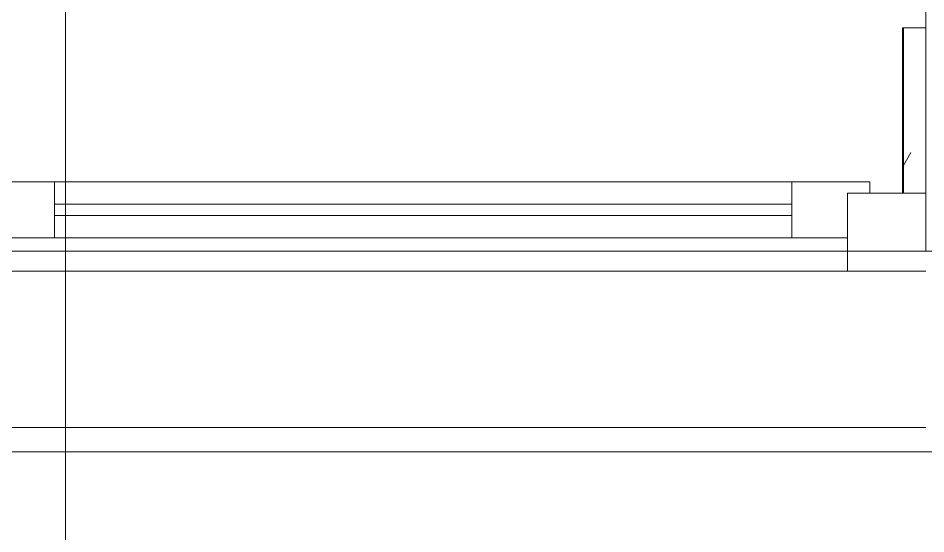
# Model space of a CAD drawing. Header units: millimetres. Extents: x -249154 to 415037, y -45458 to 354837.
# Drawn here: x 92882 to 93695, y 78833 to 79295 of the extents above; entities that cross this region are included whole.
import ezdxf

# ---------------------------------------------------------------- set-up
doc = ezdxf.new("R2010")
doc.units = ezdxf.units.MM
for name, color, linetype, lineweight in [('A-GLAZ', 7, 'Continuous', 9), ('A-GLAZ-1', 7, 'Continuous', 5), ('A-WALL', 7, 'Continuous', 5), ('I-WALL', 7, 'Continuous', 5), ('S-COLS', 7, 'Continuous', 9), ('S-COLS-1', 7, 'Continuous', 5), ('Оси', 7, 'Continuous', 9)]:
    doc.layers.add(name, color=color, linetype=linetype, lineweight=lineweight)
doc.layers.add('A-WALL-1', color=9, linetype='Continuous', lineweight=5, true_color=0x808080)
doc.layers.add('A-WALL-FNSH-1', color=9, linetype='Continuous', lineweight=5, true_color=0x808080)

# ---------------------------------------------------------------- blocks, each defined once
blk = doc.blocks.new('120_Окно_СКБ_1Ст - 120_Окно_СКБ_1Ст 900х2500_h_ с форточкой-22876038-Объем проектирования 1 этажа')
at = {"layer": 'A-GLAZ'}
for p, q in [((-450, -57), (-380, -57)), ((-380, -57), (-380, -127)), ((380, -87), (-380, -87)), ((-380, -87), (-380, -127)), ((-330, -137), (-330, -87)), ((330, -137), (330, -87)), ((-380, -127), (-450, -127)), ((-380, -127), (-400, -127)), ((-400, -127), (-400, -137)), ((-400, -137), (400, -137)), ((400, -137), (-400, -137))]:
    blk.add_line(p, q, dxfattribs=at)
at = {"layer": 'A-GLAZ-1'}
for p, q in [((450, -57), (-450, -57)), ((-330, -107), (330, -107)), ((330, -117), (-330, -117)), ((-430, -127), (-400, -127))]:
    blk.add_line(p, q, dxfattribs=at)
blk = doc.blocks.new('BSC_Колонна _Прямоугольная - 250х900-V83-Объем проектирования 1 этажа')
at = {"layer": 'S-COLS-1'}
for p, q in [((-450, 125), (-450, -125)), ((-450, -125), (450, -125))]:
    blk.add_line(p, q, dxfattribs=at)
blk = doc.blocks.new('1floor')
at = {"layer": 'I-WALL'}
h = blk.add_hatch(dxfattribs=at)
h.set_pattern_fill('FP_191', color=256, style=0, pattern_type=2)
h.set_pattern_definition([(0, (0, 0), (243.84, 60.96), [20.117, -162.763, 20.117, -162.763, -975.36]), (0, (0, 0), (243.84, 60.96), [-365.76, 20.117, -345.643, 20.117, -162.763, -426.72]), (0, (0, 0), (243.84, 60.96), [-914.4, 20.117, -101.803, 20.117, -284.683]), (120, (91.44, 30.48), (-174.71291, 180.691634), [20.117, -162.763, 20.117, -162.763, -975.36]), (120, (91.44, 30.48), (-174.71291, 180.691634), [-365.76, 20.117, -345.643, 20.117, -162.763, -426.72]), (120, (91.44, 30.48), (-174.71291, 180.691634), [-914.4, 20.117, -101.803, 20.117, -284.683]), (240, (121.92, 152.4), (-69.12709, -241.651634), [20.117, -162.763, 20.117, -162.763, -975.36]), (240, (121.92, 152.4), (-69.12709, -241.651634), [-365.76, 20.117, -345.643, 20.117, -162.763, -426.72]), (240, (121.92, 152.4), (-69.12709, -241.651634), [-914.4, 20.117, -101.803, 20.117, -284.683])])
h.paths.add_polyline_path([(93630, -48), (93630, 100), (93610, 100), (93610, -48)])
at = {"layer": 'A-WALL'}
for p, q in [((91930, -100), (93630, -100)), ((93630, -258), (92730, -258)), ((108030, -280), (89180, -280))]:
    blk.add_line(p, q, dxfattribs=at)
at = {"layer": 'A-WALL-1'}
for p, q in [((93610, 100), (93610, -48)), ((93630, 100), (93610, 100)), ((93610, -48), (93630, -48))]:
    blk.add_line(p, q, dxfattribs=at)
at = {"layer": 'A-WALL-FNSH-1'}
for p, q in [((93609, 100), (93609, -48)), ((93610, 100), (93609, 100)), ((93609, -48), (93610, -48))]:
    blk.add_line(p, q, dxfattribs=at)
at = {"layer": 'I-WALL'}
blk.add_line((93630, -100), (92730, -100), dxfattribs=at)
at = {"layer": 'Оси'}
blk.add_line((92860, -1906.26), (92860, 3093.74), dxfattribs=at)
at = {"layer": 'A-GLAZ', "color": 3, "rotation": 180}
blk.add_blockref('120_Окно_СКБ_1Ст - 120_Окно_СКБ_1Ст 900х2500_h_ с форточкой-22876038-Объем проектирования 1 этажа', (93180, -175), dxfattribs=at)
at = {"layer": 'S-COLS'}
blk.add_blockref('BSC_Колонна _Прямоугольная - 250х900-V83-Объем проектирования 1 этажа', (94080, 25), dxfattribs=at)

msp = doc.modelspace()

# ---------------------------------------------------------------- block references
msp.add_blockref('1floor', (64.7, 79186.05))

doc.saveas('drawing.dxf')
